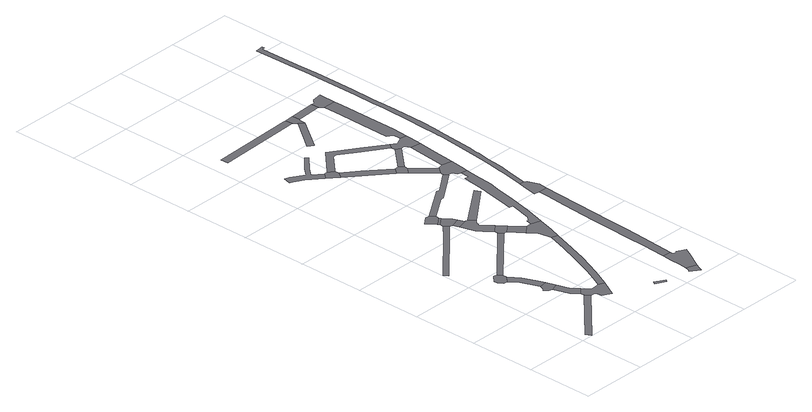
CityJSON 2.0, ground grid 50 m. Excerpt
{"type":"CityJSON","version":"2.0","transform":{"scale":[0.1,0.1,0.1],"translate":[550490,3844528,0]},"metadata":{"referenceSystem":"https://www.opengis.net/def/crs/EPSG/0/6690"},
"CityObjects":{
"road1":{"type":"Road","attributes":{"RoadStructureAttribute.sectionType":"1"},"geometry":[{"type":"MultiSurface","lod":"1","boundaries":[[[0,1,2,3]]]}]},
"road2":{"type":"Road","geometry":[{"type":"MultiSurface","lod":"1","boundaries":[[[4,5,6,7,8,9,10,11]]]}]},
"road3":{"type":"Road","attributes":{"RoadStructureAttribute.sectionType":"1"},"geometry":[{"type":"MultiSurface","lod":"1","boundaries":[[[12,13,9,8,14,15,16]]]}]},
"road4":{"type":"Road","geometry":[{"type":"MultiSurface","lod":"1","boundaries":[[[16,15,17,18,19,20,21]]]}]},
"road5":{"type":"Road","attributes":{"RoadStructureAttribute.sectionType":"1"},"geometry":[{"type":"MultiSurface","lod":"1","boundaries":[[[22,23,24,21,20,25,26,27]]]}]},
"road6":{"type":"Road","geometry":[{"type":"MultiSurface","lod":"1","boundaries":[[[28,29,30,27,26,0,3,31,32,33,34,35,36,37]]]}]},
"road7":{"type":"Road","attributes":{"RoadStructureAttribute.sectionType":"1"},"geometry":[{"type":"MultiSurface","lod":"1","boundaries":[[[38,39,40,41,42,43]]]}]},
"road8":{"type":"Road","attributes":{"RoadStructureAttribute.sectionType":"1"},"geometry":[{"type":"MultiSurface","lod":"1","boundaries":[[[44,11,10,45]]]}]},
"road9":{"type":"Road","geometry":[{"type":"MultiSurface","lod":"1","boundaries":[[[46,47,48,49]]]}]},
"road10":{"type":"Road","attributes":{"RoadStructureAttribute.sectionType":"1"},"geometry":[{"type":"MultiSurface","lod":"1","boundaries":[[[50,51,52,53,54,55,37,36,56,57,58,59]]]}]},
"road11":{"type":"Road","geometry":[{"type":"MultiSurface","lod":"1","boundaries":[[[60,61,62,63,64,65]]]}]},
"road12":{"type":"Road","attributes":{"RoadStructureAttribute.sectionType":"1"},"geometry":[{"type":"MultiSurface","lod":"1","boundaries":[[[63,62,66,67]]]}]},
"road13":{"type":"Road","geometry":[{"type":"MultiSurface","lod":"1","boundaries":[[[68,67,66,38,43,69,70]]]}]},
"road14":{"type":"Road","attributes":{"RoadStructureAttribute.sectionType":"1"},"geometry":[{"type":"MultiSurface","lod":"1","boundaries":[[[70,69,71,72]]]}]},
"road15":{"type":"Road","geometry":[{"type":"MultiSurface","lod":"1","boundaries":[[[73,72,71,74,75,76,77,78,79,80,81,82,83,84]]]}]},
"road16":{"type":"Road","geometry":[{"type":"MultiSurface","lod":"1","boundaries":[[[77,76,44,45,85,86]]]}]},
"road17":{"type":"Road","attributes":{"RoadStructureAttribute.sectionType":"1"},"geometry":[{"type":"MultiSurface","lod":"1","boundaries":[[[86,85,87,88]]]}]},
"road18":{"type":"Road","attributes":{"RoadStructureAttribute.sectionType":"1"},"geometry":[{"type":"MultiSurface","lod":"1","boundaries":[[[89,90,91,92,93,94,95]]]}]},
"road19":{"type":"Road","geometry":[{"type":"MultiSurface","lod":"1","boundaries":[[[96,97,98,99,100,101,102,103,104,105,106,107,108,109,110,111,112]]]}]},
"road20":{"type":"Road","geometry":[{"type":"MultiSurface","lod":"1","boundaries":[[[88,87,113,114,50,59,115,116,117]]]}]},
"road21":{"type":"Road","geometry":[{"type":"MultiSurface","lod":"1","boundaries":[[[112,111,118,119,120,121]]]}]},
"road22":{"type":"Road","geometry":[{"type":"MultiSurface","lod":"1","boundaries":[[[122,123,124,89,95,125,126,127,128,129,130,131]]]}]},
"road23":{"type":"Road","attributes":{"RoadStructureAttribute.sectionType":"1"},"geometry":[{"type":"MultiSurface","lod":"1","boundaries":[[[132,133,134,135,84,83]]]}]},
"road24":{"type":"Road","attributes":{"RoadStructureAttribute.sectionType":"1"},"geometry":[{"type":"MultiSurface","lod":"1","boundaries":[[[136,137,138,65,64,139,140,141,142]]]}]},
"road25":{"type":"Road","attributes":{"RoadStructureAttribute.sectionType":"1"},"geometry":[{"type":"MultiSurface","lod":"1","boundaries":[[[143,119,118,144,145]]]}]},
"road26":{"type":"Road","attributes":{"RoadStructureAttribute.sectionType":"1"},"geometry":[{"type":"MultiSurface","lod":"1","boundaries":[[[146,147,148,149,150]]]}]},
"road27":{"type":"Road","attributes":{"RoadStructureAttribute.sectionType":"1"},"geometry":[{"type":"MultiSurface","lod":"1","boundaries":[[[151,152,153,154,155,156,157,158,159,160,161,162,163,117,116,164,165,166,167,168,169]]]}]},
"road28":{"type":"Road","attributes":{"RoadStructureAttribute.sectionType":"1"},"geometry":[{"type":"MultiSurface","lod":"1","boundaries":[[[170,171,172,173,174,175,176,177,122,131,178,179,180,181,182,183,184]]]}]},
"road29":{"type":"Road","geometry":[{"type":"MultiSurface","lod":"1","boundaries":[[[185,145,144,186,187,188,189]]]}]},
"road30":{"type":"Road","attributes":{"RoadStructureAttribute.sectionType":"1"},"geometry":[{"type":"MultiSurface","lod":"1","boundaries":[[[190,191,192,121,120,193,194,195,196,197,198]]]}]},
"road31":{"type":"Road","attributes":{"RoadStructureAttribute.sectionType":"1"},"geometry":[{"type":"MultiSurface","lod":"1","boundaries":[[[188,187,199,200]]]}]},
"road32":{"type":"Road","attributes":{"RoadStructureAttribute.sectionType":"1"},"geometry":[{"type":"MultiSurface","lod":"1","boundaries":[[[201,185,189,202]]]}]},
"road33":{"type":"Road","attributes":{"RoadStructureAttribute.sectionType":"1"},"geometry":[{"type":"MultiSurface","lod":"1","boundaries":[[[203,204,205,206,207,208]]]}]},
"road34":{"type":"Road","geometry":[{"type":"MultiSurface","lod":"1","boundaries":[[[209,200,199,136,142,210,211,212,213,151,169,214,215]]]}]},
"road35":{"type":"Road","geometry":[{"type":"MultiSurface","lod":"1","boundaries":[[[216,217,218,219,170,184,220,221,222]]]}]},
"road36":{"type":"Road","geometry":[{"type":"MultiSurface","lod":"1","boundaries":[[[223,146,150,203,208,224,225]]]}]},
"road37":{"type":"Road","attributes":{"RoadStructureAttribute.sectionType":"1"},"geometry":[{"type":"MultiSurface","lod":"1","boundaries":[[[226,209,215,227,228]]]}]},
"road38":{"type":"Road","geometry":[{"type":"MultiSurface","lod":"1","boundaries":[[[229,198,197,201,202,230,226,228,231,232,233]]]}]},
"road39":{"type":"Road","attributes":{"RoadStructureAttribute.sectionType":"1"},"geometry":[{"type":"MultiSurface","lod":"1","boundaries":[[[234,223,225,235,236]]]}]},
"road40":{"type":"Road","attributes":{"RoadStructureAttribute.sectionType":"1"},"geometry":[{"type":"MultiSurface","lod":"1","boundaries":[[[237,238,239,240,241,242,233,232,243,244,245,246]]]}]},
"road41":{"type":"Road","geometry":[{"type":"MultiSurface","lod":"1","boundaries":[[[247,248,249,234,236,237,246]]]}]},
"road42":{"type":"Road","attributes":{"RoadStructureAttribute.sectionType":"1"},"geometry":[{"type":"MultiSurface","lod":"1","boundaries":[[[250,251,252,253,254,255,256,257,258,259,260,261,262,263,264,265,266,267,268,269,270,271,272,273,274,275,276,277,278,279,280,281,282,283,284,285,286,287,288,289,290,291,292,293,294,295,296,297,298,299,300,301,302,303,304,305,216,222]]]}]}
},
"vertices":[
[438,387,0],[69,42,0],[93,3,0],[465,350,0],
[217,977,0],[174,934,0],[175,905,0],[198,871,0],[226,868,0],[268,912,0],[270,944,0],[247,975,0],
[363,743,0],[326,834,0],[276,802,0],[328,667,0],[387,680,0],
[319,637,0],[305,624,0],[332,594,0],[354,589,0],[412,609,0],
[447,500,0],[435,538,0],[417,592,0],[394,469,0],[438,420,0],[482,459,0],
[580,408,0],[535,401,0],[504,434,0],[501,351,0],[509,342,0],[514,299,0],[579,265,0],[604,314,0],[641,389,0],[597,410,0],
[471,1652,0],[377,1564,0],[6,1230,0],[31,1199,0],[436,1564,0],[498,1619,0],
[645,1332,0],[668,1298,0],
[851,146,0],[926,105,0],[939,125,0],[863,169,0],
[840,1039,0],[790,888,0],[741,749,0],[677,581,0],[658,537,0],[622,459,0],[710,530,0],[785,716,0],[851,911,0],[887,1023,0],
[474,1808,0],[413,1759,0],[466,1694,0],[527,1744,0],[531,1770,0],[502,1802,0],
[475,1682,0],[538,1730,0],
[582,1672,0],[518,1612,0],[594,1639,0],
[535,1565,0],[611,1589,0],
[619,1588,0],[570,1456,0],[598,1418,0],[644,1360,0],[707,1410,0],[640,1495,0],[642,1499,0],[644,1504,0],[645,1507,0],[652,1525,0],[671,1540,0],[634,1587,0],
[694,1298,0],[757,1348,0],
[770,1200,0],[833,1250,0],
[1140,134,0],[1129,105,0],[1128,104,0],[1118,89,0],[1187,44,0],[1198,74,0],[1215,105,0],
[380,2726,0],[428,2783,0],[530,2878,0],[529,2880,0],[510,2899,0],[509,2899,0],[413,2810,0],[356,2745,0],[341,2757,0],[261,2805,0],[225,2814,0],[212,2758,0],[238,2750,0],[274,2729,0],[306,2708,0],[409,2623,0],[448,2670,0],
[821,1135,0],[826,1108,0],[914,1104,0],[949,1229,0],[874,1250,0],
[486,2559,0],[518,2610,0],[518,2640,0],[475,2669,0],
[1152,344,0],[1147,267,0],[1146,192,0],[1278,221,0],[1315,291,0],[1251,323,0],[1240,313,0],[1230,312,0],[1220,320,0],[1216,340,0],
[967,1771,0],[955,1791,0],[943,1811,0],[941,1810,0],
[957,2096,0],[794,1978,0],[769,1981,0],[714,1893,0],[740,1892,0],[844,1964,0],[981,2064,0],
[634,2517,0],[766,2329,0],[804,2375,0],
[778,3312,0],[762,3311,0],[126,3282,0],[129,3224,0],[781,3253,0],
[1055,2022,0],[1047,1958,0],[1047,1955,0],[1016,1955,0],[988,1752,0],[986,1743,0],[985,1740,0],[954,1570,0],[939,1497,0],[968,1491,0],[926,1325,0],[900,1295,0],[888,1297,0],[986,1365,0],[1033,1570,0],[1060,1711,0],[1077,1783,0],[1093,1933,0],[1103,2017,0],
[1217,1487,0],[1213,1412,0],[1200,1247,0],[1185,992,0],[1176,844,0],[1168,669,0],[1162,519,0],[1154,362,0],[1234,593,0],[1245,753,0],[1251,905,0],[1259,1048,0],[1268,1200,0],[1276,1360,0],[1283,1484,0],
[835,2377,0],[788,2311,0],[819,2277,0],[863,2319,0],[864,2349,0],
[845,2721,0],[656,2848,0],[489,2683,0],[526,2649,0],[648,2773,0],[678,2773,0],[795,2695,0],[983,2570,0],[1010,2610,0],
[963,2124,0],[1004,2172,0],
[986,2540,0],[1023,2518,0],
[808,3228,0],[632,2988,0],[630,2986,0],[652,2974,0],[673,2961,0],[843,3198,0],
[1043,2184,0],[991,2071,0],[1017,2065,0],[1027,2032,0],[1040,2028,0],[1107,2046,0],[1121,2164,0],
[1204,1648,0],[1191,1572,0],[1171,1491,0],[1210,1487,0],[1287,1553,0],[1258,1633,0],[1243,1645,0],
[849,3315,0],[845,3246,0],[852,3255,0],
[1073,2479,0],[1141,2361,0],[1152,2471,0],
[1053,2582,0],[1056,2522,0],[1162,2566,0],[1164,2605,0],[1110,2608,0],
[1045,3324,0],[875,3256,0],[1047,3265,0],
[1075,3238,0],[1074,3094,0],[1072,2900,0],[1070,2694,0],[1089,2680,0],[1114,2667,0],[1170,2724,0],[1171,2934,0],[1171,3179,0],[1171,3238,0],
[1171,3366,0],[1098,3355,0],[1067,3325,0],
[1267,1780,0],[1282,1857,0],[1286,1880,0],[1289,1911,0],[1300,2008,0],[1316,2110,0],[1316,2113,0],[1318,2133,0],[1325,2203,0],[1337,2318,0],[1343,2421,0],[1348,2473,0],[1349,2475,0],[1355,2533,0],[1359,2638,0],[1360,2731,0],[1364,2883,0],[1364,3018,0],[1364,3028,0],[1364,3103,0],[1365,3258,0],[1363,3418,0],[1362,3573,0],[1358,3732,0],[1351,3980,0],[1351,3981,0],[1350,4038,0],[1358,4038,0],[1375,4038,0],[1374,4057,0],[1308,4047,0],[1311,3979,0],[1316,3854,0],[1320,3767,0],[1324,3638,0],[1324,3533,0],[1326,3195,0],[1324,3033,0],[1324,3019,0],[1323,2942,0],[1319,2713,0],[1316,2617,0],[1309,2478,0],[1309,2477,0],[1308,2473,0],[1306,2422,0],[1297,2311,0],[1287,2210,0],[1278,2133,0],[1276,2111,0],[1274,2097,0],[1257,1964,0],[1249,1911,0],[1241,1856,0],[1236,1819,0],[1212,1694,0]
]}
